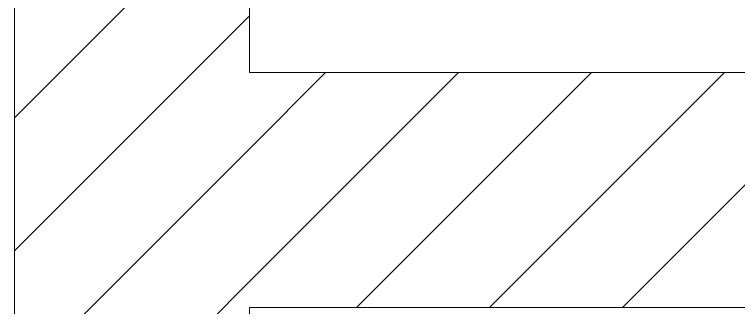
# Model space of a CAD drawing. Header units: millimetres. Extents: x 1680 to 166026, y 35966 to 91121.
# Drawn here: x 155358 to 156591, y 61685 to 62184 of the extents above; entities that cross this region are included whole.
import ezdxf

# ---------------------------------------------------------------- set-up
doc = ezdxf.new("R2010")
doc.units = ezdxf.units.MM

# ---------------------------------------------------------------- blocks, each defined once
blk = doc.blocks.new('plan')
at = {"color": 252, "lineweight": 20, "true_color": 0x939598}
for p, q in [((495672.1, -195672.2), (495672.1, -200002.2)), ((496072.1, -196872.2), (496072.1, -195672.2)), ((500132.1, -196872.2), (496072.1, -196872.2)), ((496072.1, -197272.2), (499472.1, -197272.2)), ((496072.1, -200002.2), (496072.1, -197272.2))]:
    blk.add_line(p, q, dxfattribs=at)
at = {"color": 252, "linetype": 'Continuous', "lineweight": 20, "true_color": 0x939598}
for p, q in [((495672.1, -196949.2), (496072.1, -196549.2)), ((495672.1, -197175.5), (496072.1, -196775.5)), ((496072.1, -197001.8), (496201.7, -196872.2)), ((496072.1, -197228.1), (496427.9, -196872.2)), ((496254.2, -197272.2), (496654.2, -196872.2)), ((496480.5, -197272.2), (496880.5, -196872.2)), ((496706.8, -197272.2), (497106.8, -196872.2)), ((495672.1, -197401.8), (496072.1, -197001.8)), ((495672.1, -197628.1), (496072.1, -197228.1))]:
    blk.add_line(p, q, dxfattribs=at)

msp = doc.modelspace()

# ---------------------------------------------------------------- block references
msp.add_blockref('plan', (-340313.9, 258957.2))

doc.saveas('drawing.dxf')
